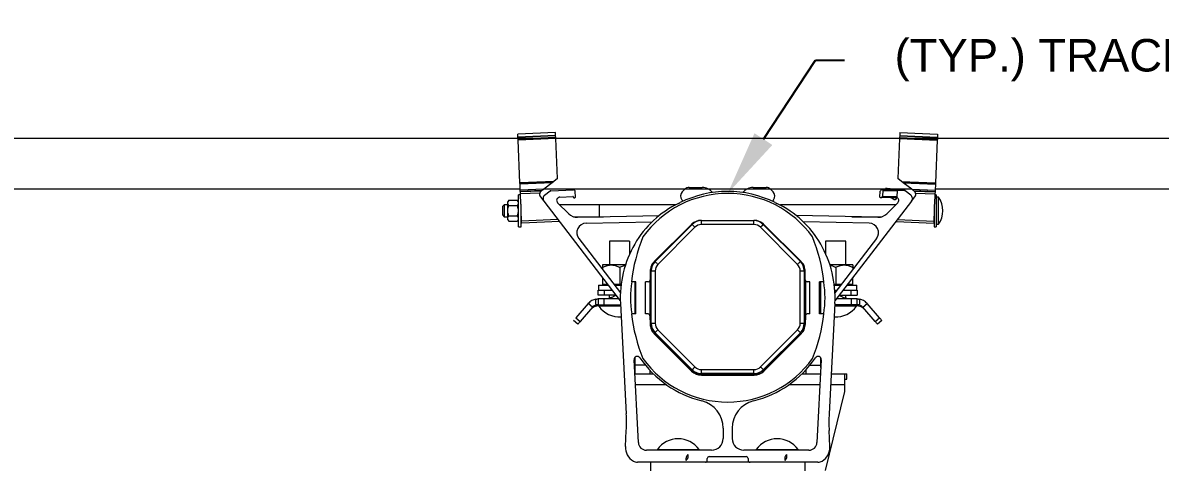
# Model space of a CAD drawing. Header units: feet. Extents: x -17 to 1389, y -162 to 787.
# Drawn here: x 342.73 to 377.71, y 496.25 to 509.77 of the extents above; entities that cross this region are included whole.
import ezdxf
from ezdxf import colors
from ezdxf.entities.mleader import LeaderData, LeaderLine
from ezdxf.math import Vec2, Vec3

# ---------------------------------------------------------------- set-up
doc = ezdxf.new("R2010")
doc.units = ezdxf.units.FT
doc.header["$MEASUREMENT"] = 0
doc.layers.add('ATI CENTER SUPPORT', color=7, linetype='Continuous')
doc.layers.add('G-ANNO-TEXT', color=1, linetype='Continuous')
doc.styles.add('NEI-A', font='arial.ttf')

msp = doc.modelspace()

# ---------------------------------------------------------------- linework, layer by layer
at = {"layer": 'ATI CENTER SUPPORT', "color": 8, "linetype": 'Continuous', "lineweight": 15}
for p, q in [((358.82945, 506.20575), (326.39127, 506.20575)), ((359.11598, 506.39508), (357.95688, 506.34447)), ((357.96102, 506.24965), (357.95688, 506.34447)), ((359.12012, 506.30026), (357.96102, 506.24965)), ((357.96151, 506.23845), (357.96102, 506.24965)), ((359.1206, 506.28905), (357.96151, 506.23845)), ((357.96366, 506.18912), (357.96151, 506.23845)), ((359.12276, 506.23973), (357.96366, 506.18912)), ((357.96501, 506.1583), (357.96366, 506.18912)), ((359.1241, 506.20891), (357.96501, 506.1583)), ((358.02242, 504.84339), (357.96501, 506.1583)), ((359.12012, 506.30026), (359.11598, 506.39508)), ((369.7038, 506.20575), (359.11652, 506.20575)), ((359.1206, 506.28905), (359.12012, 506.30026)), ((359.12276, 506.23973), (359.1206, 506.28905)), ((359.17802, 504.97402), (359.1241, 506.20891)), ((369.69622, 506.20891), (369.6423, 504.97402)), ((369.69622, 506.20891), (370.85531, 506.1583)), ((369.69972, 506.28905), (369.69757, 506.23973)), ((369.69757, 506.23973), (370.85666, 506.18912)), ((369.70021, 506.30026), (369.69972, 506.28905)), ((369.69972, 506.28905), (370.85881, 506.23845)), ((369.70435, 506.39508), (369.70021, 506.30026)), ((369.70021, 506.30026), (370.8593, 506.24965)), ((369.70435, 506.39508), (370.86344, 506.34447)), ((402.42905, 506.20575), (369.99088, 506.20575)), ((370.85531, 506.1583), (370.7979, 504.84339)), ((370.85666, 506.18912), (370.85531, 506.1583)), ((370.85881, 506.23845), (370.85666, 506.18912)), ((370.8593, 506.24965), (370.85881, 506.23845)), ((370.86344, 506.34447), (370.8593, 506.24965)), ((359.06723, 504.88901), (358.02242, 504.84339)), ((358.02328, 504.82366), (358.02242, 504.84339)), ((359.03991, 504.86805), (358.02328, 504.82366)), ((358.02414, 504.80393), (358.02328, 504.82366)), ((359.0126, 504.84709), (358.02414, 504.80393)), ((358.03235, 504.61592), (358.02414, 504.80393)), ((359.0126, 504.84709), (358.7523, 504.64735)), ((359.03991, 504.86805), (359.0126, 504.84709)), ((359.06723, 504.88901), (359.03991, 504.86805)), ((359.17802, 504.97402), (359.06723, 504.88901)), ((369.7531, 504.88901), (369.6423, 504.97402)), ((369.7531, 504.88901), (370.7979, 504.84339)), ((369.78041, 504.86805), (369.7531, 504.88901)), ((369.78041, 504.86805), (370.79704, 504.82366)), ((369.80773, 504.84709), (369.78041, 504.86805)), ((369.80773, 504.84709), (370.79618, 504.80393)), ((370.06803, 504.64735), (369.80773, 504.84709)), ((370.79618, 504.80393), (370.78797, 504.61592)), ((370.79704, 504.82366), (370.79618, 504.80393)), ((370.7979, 504.84339), (370.79704, 504.82366)), ((358.02311, 504.65079), (326.39127, 504.65079)), ((358.0383, 504.47974), (357.9779, 504.47974)), ((357.9779, 503.49233), (357.9779, 504.47974)), ((358.7523, 504.64735), (358.03235, 504.61592)), ((358.03404, 504.57715), (358.03235, 504.61592)), ((358.69862, 504.60617), (358.03404, 504.57715)), ((358.03464, 504.56345), (358.03404, 504.57715)), ((358.67966, 504.59161), (358.03464, 504.56345)), ((358.03733, 504.50191), (358.03464, 504.56345)), ((358.63213, 504.52788), (358.03733, 504.50191)), ((358.05121, 504.1841), (358.03733, 504.50191)), ((358.65155, 504.41448), (358.7581, 504.27562)), ((358.69862, 504.60617), (358.67966, 504.59161)), ((358.7326, 504.3681), (358.7326, 504.35076)), ((370.06347, 504.65079), (358.75677, 504.65079)), ((358.78089, 504.46602), (358.94806, 504.5943)), ((358.97003, 504.6023), (359.66848, 504.63279)), ((359.23754, 504.4012), (359.23225, 504.40027)), ((359.24496, 504.40181), (359.65141, 504.41955)), ((359.66687, 504.40476), (359.66687, 504.40111)), ((359.68232, 504.38631), (359.71372, 504.38768)), ((359.72787, 504.40312), (359.72, 504.58347)), ((363.0153, 504.56866), (363.0958, 504.64916)), ((363.22671, 504.70338), (363.62879, 504.70338)), ((365.19153, 504.70338), (365.59362, 504.70338)), ((365.72453, 504.64916), (365.80503, 504.56866)), ((369.09245, 504.40312), (369.10033, 504.58347)), ((369.138, 504.38631), (369.1066, 504.38768)), ((369.17818, 504.63164), (369.15185, 504.63279)), ((369.15346, 504.40476), (369.15346, 504.40111)), ((369.16972, 504.43805), (369.16838, 504.40722)), ((369.16838, 504.40722), (369.61229, 504.38784)), ((369.17737, 504.61315), (369.16972, 504.43805)), ((369.16972, 504.43805), (369.61363, 504.41867)), ((369.17871, 504.64398), (369.17737, 504.61315)), ((369.17737, 504.61315), (369.62128, 504.59376)), ((369.17871, 504.64398), (369.62262, 504.62459)), ((369.26514, 504.66888), (369.26441, 504.66453)), ((369.30819, 504.63832), (369.30925, 504.66258)), ((369.30944, 504.66695), (369.30925, 504.66258)), ((369.30925, 504.66258), (369.40173, 504.65854)), ((369.40192, 504.66292), (369.30944, 504.66695)), ((369.40173, 504.65854), (369.40067, 504.63428)), ((369.40192, 504.66292), (369.40173, 504.65854)), ((369.40192, 504.66292), (369.44622, 504.66098)), ((369.43589, 504.39035), (369.43619, 504.39009)), ((369.43619, 504.39009), (369.60669, 504.38264)), ((369.43619, 504.39009), (369.49595, 504.35149)), ((369.44656, 504.65658), (369.44622, 504.66098)), ((369.5946, 504.34718), (369.60669, 504.38264)), ((369.60115, 504.35563), (369.61213, 504.38785)), ((369.60424, 504.65408), (369.60351, 504.64973)), ((369.64834, 504.64777), (369.60351, 504.64973)), ((369.60669, 504.38264), (369.60665, 504.3829)), ((369.60669, 504.38264), (369.61077, 504.38791)), ((369.61363, 504.41867), (369.61229, 504.38784)), ((369.61231, 504.38837), (369.61324, 504.39109)), ((369.61238, 504.38999), (369.61324, 504.39109)), ((369.62128, 504.59376), (369.61363, 504.41867)), ((369.62262, 504.62459), (369.62128, 504.59376)), ((369.77005, 504.6058), (369.62208, 504.61226)), ((369.85029, 504.6023), (369.62208, 504.61226)), ((369.77059, 504.61813), (369.62262, 504.62459)), ((369.64834, 504.64777), (369.64728, 504.62352)), ((369.64853, 504.65215), (369.64834, 504.64777)), ((369.64834, 504.64777), (369.74082, 504.64373)), ((369.64853, 504.65215), (369.74102, 504.64811)), ((369.73977, 504.61948), (369.74082, 504.64373)), ((369.74102, 504.64811), (369.74082, 504.64373)), ((369.77005, 504.6058), (369.77059, 504.61813)), ((369.78566, 504.64177), (369.78531, 504.64617)), ((369.8687, 504.60149), (369.86924, 504.61383)), ((370.03944, 504.46602), (369.87226, 504.5943)), ((370.06222, 504.27562), (370.16877, 504.41448)), ((370.06803, 504.64735), (370.78797, 504.61592)), ((370.08773, 504.3681), (370.08773, 504.35076)), ((370.1217, 504.60617), (370.78628, 504.57715)), ((370.14067, 504.59161), (370.1217, 504.60617)), ((370.14599, 504.58754), (370.14067, 504.59161)), ((370.14067, 504.59161), (370.78568, 504.56345)), ((370.1882, 504.52788), (370.783, 504.50191)), ((370.783, 504.50191), (370.76912, 504.1841)), ((370.82218, 504.47974), (370.78203, 504.47974)), ((370.78568, 504.56345), (370.783, 504.50191)), ((370.78628, 504.57715), (370.78568, 504.56345)), ((370.78797, 504.61592), (370.78628, 504.57715)), ((402.42905, 504.65079), (370.79722, 504.65079)), ((370.82218, 504.47974), (370.82218, 503.49233)), ((370.88996, 504.40272), (370.82218, 504.40272)), ((370.88996, 503.56935), (370.88996, 504.40272)), ((357.53853, 504.17117), (357.49225, 504.12489)), ((357.49225, 503.84718), (357.49225, 504.12489)), ((357.64514, 504.17117), (357.53853, 504.17117)), ((357.53853, 504.17117), (357.53853, 503.8009)), ((357.68217, 504.30642), (357.64514, 504.26349)), ((357.64514, 503.70858), (357.64514, 504.26349)), ((357.68217, 504.30642), (357.94087, 504.30642)), ((357.68217, 504.14623), (357.94087, 504.14623)), ((357.9779, 504.26349), (357.94087, 504.30642)), ((358.05985, 503.49233), (358.05985, 504.1841)), ((358.7581, 504.27562), (361.10885, 501.21207)), ((359.17958, 504.23321), (359.52098, 503.89181)), ((362.81391, 504.17117), (359.24162, 504.17117)), ((360.45446, 504.17117), (360.45446, 503.8009)), ((363.03732, 504.27817), (363.00252, 504.321)), ((365.81781, 504.321), (365.78301, 504.27817)), ((369.57871, 504.17117), (366.03856, 504.17117)), ((370.06222, 504.27562), (367.70964, 501.20967)), ((369.64074, 504.23321), (369.29934, 503.89181)), ((369.59061, 504.33971), (369.59716, 504.34816)), ((369.60115, 504.35563), (369.5946, 504.34718)), ((369.59716, 504.34816), (369.60115, 504.35563)), ((370.76047, 504.17858), (370.76047, 503.49233)), ((357.49225, 503.84718), (357.53853, 503.8009)), ((357.53853, 503.8009), (357.64514, 503.8009)), ((357.64514, 503.70858), (357.68217, 503.66565)), ((357.68217, 503.82584), (357.94087, 503.82584)), ((357.68217, 503.66565), (357.94087, 503.66565)), ((357.94087, 503.66565), (357.9779, 503.70858)), ((358.07384, 503.66573), (358.05985, 503.98603)), ((358.05985, 503.8009), (358.06794, 503.8009)), ((359.18873, 503.71441), (358.07384, 503.66573)), ((358.07653, 503.60408), (358.07384, 503.66573)), ((359.67019, 503.8009), (360.59072, 503.8009)), ((359.79089, 503.78344), (362.30593, 503.83832)), ((363.60015, 503.69031), (365.22018, 503.69031)), ((363.60424, 503.55915), (363.60424, 503.68371)), ((363.60424, 503.68371), (365.21609, 503.68371)), ((363.60424, 503.68255), (365.21609, 503.68255)), ((365.21609, 503.55915), (365.21609, 503.68371)), ((365.29988, 503.68241), (365.30181, 503.68241)), ((369.02944, 503.78344), (366.5144, 503.83832)), ((368.22961, 503.8009), (369.15013, 503.8009)), ((369.63159, 503.71441), (370.74649, 503.66573)), ((370.74649, 503.66573), (370.7438, 503.60408)), ((370.76047, 503.98603), (370.74649, 503.66573)), ((370.76047, 503.79349), (370.75206, 503.79349)), ((370.75422, 503.84286), (370.76047, 503.84286)), ((357.9779, 503.49233), (358.05985, 503.49233)), ((359.2346, 503.65464), (358.07653, 503.60408)), ((360.06164, 503.60417), (362.0894, 503.64841)), ((363.29922, 503.56566), (362.15369, 502.42013)), ((362.16765, 502.42591), (363.31319, 503.57145)), ((362.17521, 502.42414), (363.31496, 503.56389)), ((362.17603, 502.42332), (363.31578, 503.56307)), ((363.40304, 503.47581), (362.26329, 502.33606)), ((363.31319, 503.57145), (363.35185, 503.61011)), ((363.31496, 503.56389), (363.31578, 503.56307)), ((363.35185, 503.61011), (363.35169, 503.61026)), ((365.21609, 503.55915), (363.60424, 503.55915)), ((366.55703, 502.33606), (365.41728, 503.47581)), ((365.50536, 503.56389), (365.50454, 503.56307)), ((365.50454, 503.56307), (366.6443, 502.42332)), ((365.50536, 503.56389), (366.64511, 502.42414)), ((365.50714, 503.57145), (366.65268, 502.42591)), ((366.66664, 502.42013), (365.5211, 503.56566)), ((368.75868, 503.60417), (366.73092, 503.64842)), ((369.58573, 503.65464), (370.7438, 503.60408)), ((370.76047, 503.49233), (370.82218, 503.49233)), ((370.82218, 503.56935), (370.88996, 503.56935)), ((359.8331, 503.12769), (361.11179, 501.46126)), ((360.78098, 503.04683), (360.78098, 502.31868)), ((361.39197, 503.04683), (360.78098, 503.04683)), ((361.39811, 502.66193), (361.39811, 503.04683)), ((367.42222, 503.04683), (367.42222, 502.66193)), ((368.03934, 503.04683), (367.42222, 503.04683)), ((368.98723, 503.12769), (367.70911, 501.46201)), ((368.03934, 502.31868), (368.03934, 503.04683)), ((361.26639, 502.31868), (360.56524, 502.31868)), ((362.09442, 502.35268), (362.16765, 502.42591)), ((362.12703, 502.39087), (362.12677, 502.39061)), ((362.17521, 502.42414), (362.17603, 502.42332)), ((366.64511, 502.42414), (366.6443, 502.42332)), ((366.69356, 502.39061), (366.6933, 502.39087)), ((368.25509, 502.31868), (367.55393, 502.31868)), ((360.56524, 502.24463), (360.56524, 502.17355)), ((360.56524, 501.92052), (360.56524, 501.69563)), ((362.02904, 502.1192), (362.02904, 501.86142)), ((362.04879, 500.51892), (362.04879, 502.13895)), ((362.05539, 500.52301), (362.05539, 502.13486)), ((362.05539, 502.13486), (362.17995, 502.13486)), ((362.05655, 500.52301), (362.05655, 502.13486)), ((362.17995, 502.13486), (362.17995, 500.52301)), ((366.64037, 500.52301), (366.64037, 502.13486)), ((366.64037, 502.13486), (366.76494, 502.13486)), ((366.76378, 502.13486), (366.76378, 500.52301)), ((366.76494, 502.13486), (366.76494, 500.52301)), ((366.77154, 502.13895), (366.77154, 500.51892)), ((366.79129, 501.86142), (366.79129, 502.1192)), ((367.73078, 502.24463), (367.73078, 501.72624)), ((368.25509, 502.24463), (368.25509, 502.17355)), ((368.25509, 501.69563), (368.25509, 501.92052)), ((360.44132, 501.69563), (360.44132, 501.54752)), ((360.44132, 501.69563), (360.7378, 501.69563)), ((360.56524, 501.72624), (360.71431, 501.72624)), ((360.90847, 501.72624), (361.13473, 501.72624)), ((360.93195, 501.69563), (361.13098, 501.69563)), ((361.58372, 501.80289), (361.44934, 501.80289)), ((361.55545, 501.80289), (361.55545, 500.81549)), ((361.58372, 500.81549), (361.58372, 501.80289)), ((361.96741, 501.80289), (361.87994, 501.80289)), ((361.87994, 500.81549), (361.87994, 501.80289)), ((362.02163, 500.70381), (362.02163, 501.83514)), ((366.79869, 501.83514), (366.79869, 500.70381)), ((366.94038, 501.80289), (366.85292, 501.80289)), ((366.94038, 500.81549), (366.94038, 501.80289)), ((367.2366, 500.81549), (367.2366, 501.80289)), ((367.37099, 501.80289), (367.2366, 501.80289)), ((367.27647, 500.81549), (367.27647, 501.80289)), ((367.68559, 501.72624), (367.91186, 501.72624)), ((367.68934, 501.69563), (367.88837, 501.69563)), ((368.08253, 501.69563), (368.37901, 501.69563)), ((368.10601, 501.72624), (368.25509, 501.72624)), ((368.37901, 501.54752), (368.37901, 501.69563)), ((360.43, 501.38519), (360.43, 501.54752)), ((360.43, 501.54752), (360.85145, 501.54752)), ((360.97601, 501.38519), (360.43, 501.38519)), ((360.43, 501.27287), (360.43, 501.09612)), ((361.0622, 501.27287), (360.43, 501.27287)), ((360.61078, 501.54752), (360.61078, 501.38519)), ((360.61078, 501.09612), (360.61078, 501.27287)), ((360.77844, 501.31881), (360.77844, 501.27287)), ((360.84755, 501.27287), (360.84755, 501.31881)), ((367.70342, 501.54752), (367.77472, 501.54752)), ((368.39032, 501.27287), (367.75813, 501.27287)), ((367.84432, 501.38519), (368.39032, 501.38519)), ((367.96888, 501.54752), (368.39032, 501.54752)), ((367.97269, 501.27287), (367.97269, 501.31881)), ((368.04181, 501.31881), (368.04181, 501.27287)), ((368.20955, 501.38519), (368.20955, 501.54752)), ((368.20955, 501.27287), (368.20955, 501.09612)), ((368.39032, 501.54752), (368.39032, 501.38519)), ((368.39032, 501.09612), (368.39032, 501.27287)), ((360.12447, 501.13363), (359.74061, 500.69205)), ((360.25786, 501.01767), (359.874, 500.57609)), ((360.25786, 501.01767), (360.12447, 501.13363)), ((360.43, 501.09612), (361.11492, 501.09612)), ((360.44773, 501.07202), (360.44773, 501.04793)), ((361.11619, 501.07202), (360.44773, 501.07202)), ((361.11745, 501.04793), (360.44773, 501.04793)), ((361.11281, 501.13638), (361.29073, 497.74159)), ((367.70751, 501.13638), (367.5296, 497.74159)), ((368.37259, 501.04793), (367.70288, 501.04793)), ((368.37259, 501.07202), (367.70414, 501.07202)), ((368.39032, 501.09612), (367.7054, 501.09612)), ((368.37259, 501.04793), (368.37259, 501.07202)), ((368.56247, 501.01767), (368.69586, 501.13363)), ((368.94632, 500.57609), (368.56247, 501.01767)), ((369.07972, 500.69205), (368.69586, 501.13363)), ((359.80507, 500.49679), (359.67167, 500.61275)), ((359.74061, 500.69205), (359.874, 500.57609)), ((361.58372, 500.81549), (361.44934, 500.81549)), ((361.96741, 500.81549), (361.87994, 500.81549)), ((362.01979, 500.75663), (362.0293, 500.48432)), ((362.05539, 500.52301), (362.17995, 500.52301)), ((366.64037, 500.52301), (366.76494, 500.52301)), ((366.80054, 500.75663), (366.79103, 500.48432)), ((366.94038, 500.81549), (366.85292, 500.81549)), ((367.37099, 500.81549), (367.2366, 500.81549)), ((368.94632, 500.57609), (369.07972, 500.69205)), ((369.14865, 500.61275), (369.01526, 500.49679)), ((362.12703, 500.22751), (362.12677, 500.22777)), ((362.15369, 500.19825), (363.29922, 499.05271)), ((363.31319, 499.08642), (362.16765, 500.23196)), ((362.17521, 500.23373), (362.17603, 500.23455)), ((363.31496, 499.09398), (362.17521, 500.23373)), ((363.31578, 499.0948), (362.17603, 500.23455)), ((362.26329, 500.32181), (363.40304, 499.18206)), ((365.41728, 499.18206), (366.55703, 500.32181)), ((366.6443, 500.23455), (365.50454, 499.0948)), ((366.64511, 500.23373), (365.50536, 499.09398)), ((366.65268, 500.23196), (365.50714, 499.08642)), ((365.5211, 499.05271), (366.66664, 500.19825)), ((366.64511, 500.23373), (366.6443, 500.23455)), ((366.69356, 500.22777), (366.6933, 500.22751)), ((361.55545, 499.46987), (361.55545, 498.96756)), ((361.66482, 496.85296), (361.53134, 499.3999)), ((361.87752, 499.2391), (361.55545, 499.2391)), ((366.94281, 499.2391), (367.27647, 499.2391)), ((367.28898, 499.3999), (367.1555, 496.85296)), ((367.27647, 499.1611), (367.27647, 499.45342)), ((361.554, 498.96756), (362.12623, 498.96756)), ((362.02151, 498.96756), (362.02151, 499.07448)), ((363.31496, 499.09398), (363.31578, 499.0948)), ((363.4211, 498.96756), (365.39922, 498.96756)), ((363.60015, 498.92806), (365.22018, 498.92806)), ((363.60424, 499.09873), (365.21609, 499.09873)), ((363.60424, 498.97416), (363.60424, 499.09873)), ((365.21609, 498.97532), (363.60424, 498.97532)), ((365.21609, 498.97416), (363.60424, 498.97416)), ((365.21609, 498.97416), (365.21609, 499.09873)), ((365.50536, 499.09398), (365.50454, 499.0948)), ((366.69409, 498.96756), (367.26632, 498.96756)), ((366.81041, 499.08694), (366.81041, 498.96756)), ((367.59385, 498.96756), (368.07774, 498.96756)), ((368.01603, 498.42201), (368.01603, 498.96756)), ((368.01603, 498.80563), (368.07774, 498.80563)), ((368.07774, 498.80563), (368.07774, 498.96756)), ((361.57098, 498.64369), (362.51419, 498.64369)), ((366.30613, 498.64369), (367.24935, 498.64369)), ((367.42188, 495.99626), (368.01603, 498.42201)), ((367.57688, 498.64369), (368.01603, 498.64369)), ((361.26501, 496.73497), (361.2907, 497.22441)), ((364.27193, 497.29748), (364.27193, 496.97943)), ((364.5484, 497.29748), (364.5484, 496.97943)), ((367.55531, 496.73497), (367.52962, 497.22441)), ((363.91152, 496.61902), (361.91134, 496.61902)), ((362.24711, 496.64311), (362.24711, 496.61902)), ((362.24711, 496.64311), (363.53074, 496.64311)), ((363.17971, 496.3894), (363.12151, 496.30712)), ((363.17971, 496.48956), (363.17971, 496.3894)), ((363.53074, 496.61902), (363.53074, 496.64311)), ((363.78376, 496.30923), (363.78376, 496.36107)), ((363.84424, 496.42154), (364.97609, 496.42154)), ((366.90899, 496.61902), (364.9088, 496.61902)), ((365.03656, 496.36107), (365.03656, 496.30923)), ((365.28959, 496.64311), (365.28959, 496.61902)), ((365.28959, 496.64311), (366.57321, 496.64311)), ((366.22219, 496.3894), (366.16398, 496.30712)), ((366.22219, 496.48956), (366.22219, 496.3894)), ((366.57321, 496.61902), (366.57321, 496.64311)), ((367.18621, 496.24875), (361.63411, 496.24875)), ((362.03401, 496.24875), (362.03401, 495.87847)), ((366.78631, 496.24875), (366.78631, 495.87847))]:
    msp.add_line(p, q, dxfattribs=at)
at = {"layer": 'ATI CENTER SUPPORT', "color": 8, "linetype": 'Continuous', "lineweight": 15, "flags": 128}
for points in [[(359.1241, 506.20891), (359.12384, 506.21492), (359.12359, 506.2207), (359.12336, 506.22603), (359.12315, 506.2307), (359.12299, 506.23454), (359.12286, 506.23738), (359.12278, 506.23914), (359.12276, 506.23973)], [(369.69757, 506.23973), (369.69754, 506.23914), (369.69746, 506.23738), (369.69734, 506.23454), (369.69717, 506.2307), (369.69697, 506.22603), (369.69674, 506.2207), (369.69648, 506.21492), (369.69622, 506.20891)], [(358.67966, 504.59161), (358.67873, 504.59091), (358.67695, 504.58954), (358.67434, 504.58754)], [(358.7523, 504.64735), (358.74219, 504.6396), (358.73245, 504.63213), (358.72341, 504.62519), (358.71541, 504.61905), (358.70871, 504.61391), (358.70357, 504.60997), (358.70017, 504.60736), (358.69862, 504.60617)], [(369.26441, 504.66453), (369.26782, 504.66438), (369.27754, 504.66396), (369.29209, 504.66332), (369.30925, 504.66258)], [(369.30944, 504.66695), (369.29249, 504.66769), (369.27811, 504.66832), (369.26851, 504.66874), (369.26514, 504.66888)], [(369.40173, 504.65854), (369.41889, 504.65779), (369.43343, 504.65715), (369.44315, 504.65673), (369.44656, 504.65658)], [(369.60424, 504.65408), (369.60761, 504.65393), (369.61721, 504.65351), (369.63158, 504.65289), (369.64853, 504.65215)], [(369.74082, 504.64373), (369.75798, 504.64298), (369.77253, 504.64235), (369.78225, 504.64192), (369.78566, 504.64177)], [(369.74102, 504.64811), (369.75797, 504.64737), (369.77234, 504.64674), (369.78194, 504.64632), (369.78531, 504.64617)], [(369.77059, 504.61813), (369.78984, 504.61729), (369.80834, 504.61649), (369.8254, 504.61574), (369.84035, 504.61509), (369.85261, 504.61455), (369.86173, 504.61415), (369.86734, 504.61391), (369.86924, 504.61383)], [(370.1217, 504.60617), (370.12016, 504.60736), (370.11675, 504.60997), (370.11161, 504.61391), (370.10492, 504.61905), (370.09691, 504.62519), (370.08788, 504.63213), (370.07813, 504.6396), (370.06803, 504.64735)], [(363.40304, 503.47581), (363.3862, 503.49265), (363.36999, 503.50885), (363.35503, 503.52382), (363.33101, 503.54784), (363.32285, 503.55599), (363.31771, 503.56114), (363.31578, 503.56307)], [(365.41728, 503.47581), (365.43412, 503.49265), (365.45033, 503.50885), (365.46529, 503.52382), (365.48932, 503.54784), (365.49747, 503.55599), (365.50261, 503.56114), (365.50454, 503.56307)], [(362.26329, 502.33606), (362.24645, 502.3529), (362.23024, 502.3691), (362.21528, 502.38407), (362.20212, 502.39723), (362.19126, 502.40809), (362.1831, 502.41624), (362.17796, 502.42138), (362.17603, 502.42332)], [(366.55703, 502.33606), (366.57387, 502.3529), (366.59008, 502.3691), (366.60505, 502.38407), (366.61821, 502.39723), (366.62907, 502.40809), (366.63722, 502.41624), (366.64236, 502.42138), (366.6443, 502.42332)], [(359.874, 500.57609), (359.85888, 500.5587), (359.84527, 500.54304), (359.83338, 500.52936), (359.8234, 500.51788), (359.81547, 500.50876), (359.80972, 500.50215), (359.80623, 500.49813), (359.80507, 500.49679)], [(369.01526, 500.49679), (369.01409, 500.49813), (369.01061, 500.50215), (369.00486, 500.50876), (368.99693, 500.51788), (368.98694, 500.52936), (368.97506, 500.54304), (368.96145, 500.5587), (368.94632, 500.57609)], [(369.07972, 500.69205), (369.09484, 500.67465), (369.10845, 500.65899), (369.12034, 500.64532), (369.13032, 500.63384), (369.13825, 500.62472), (369.144, 500.6181), (369.14748, 500.61409), (369.14865, 500.61275)], [(362.17603, 500.23455), (362.17796, 500.23649), (362.1831, 500.24163), (362.19126, 500.24978), (362.20212, 500.26064), (362.21528, 500.2738), (362.23024, 500.28877), (362.24645, 500.30497), (362.26329, 500.32181)], [(366.6443, 500.23455), (366.64236, 500.23649), (366.63722, 500.24163), (366.62907, 500.24978), (366.61821, 500.26064), (366.60505, 500.2738), (366.59008, 500.28877), (366.57387, 500.30497), (366.55703, 500.32181)], [(363.31578, 499.0948), (363.31771, 499.09674), (363.32285, 499.10188), (363.35503, 499.13405), (363.36999, 499.14902), (363.3862, 499.16522), (363.40304, 499.18206)], [(365.50454, 499.0948), (365.50261, 499.09674), (365.49747, 499.10188), (365.46529, 499.13405), (365.45033, 499.14902), (365.43412, 499.16522), (365.41728, 499.18206)]]:
    msp.add_lwpolyline(points, dxfattribs=at)
at = {"layer": 'ATI CENTER SUPPORT', "color": 8, "linetype": 'Continuous', "lineweight": 15}
msp.add_lwpolyline([(361.08955, 502.24463), (361.08955, 501.72624)], dxfattribs=at)
for centre, radius, start, end in [((358.74947, 504.48961), 0.12343, 161.941164, 217.5), ((358.85602, 504.3681), 0.12343, 127.5, 180), ((358.97173, 504.56346), 0.03887, 92.5, 127.5), ((359.2494, 504.30303), 0.09874, 100, 225), ((359.24927, 504.30316), 0.09874, 92.5, 96.820454), ((359.65205, 504.40476), 0.01481, 0, 92.5), ((359.68168, 504.40111), 0.01481, 180, 272.5), ((359.67063, 504.58347), 0.04937, 0, 92.5), ((359.71308, 504.40248), 0.01481, 272.5, 2.5), ((364.41016, 501.30919), 3.20906, 35.66106, 144.33894), ((364.41016, 501.30919), 3.27102, 63.542231, 116.457769), ((363.14621, 504.43775), 0.18514, 135, 219.092931), ((363.22671, 504.51825), 0.18514, 90, 135), ((363.62879, 504.31435), 0.38904, 36.616696, 90), ((365.19153, 504.31435), 0.38904, 90, 143.383304), ((365.59362, 504.51825), 0.18514, 45, 90), ((365.67412, 504.43775), 0.18514, 320.907069, 45), ((369.10725, 504.40248), 0.01481, 177.5, 267.5), ((369.1497, 504.58347), 0.04937, 87.5, 180), ((369.13865, 504.40111), 0.01481, 267.5, 0), ((369.16827, 504.40476), 0.01481, 87.5, 180), ((369.23714, 504.6691), 0.02765, 267.5, 350.5), ((369.47413, 504.65875), 0.02765, 184.5, 267.5), ((369.57624, 504.65429), 0.02765, 267.5, 350.5), ((369.57092, 504.30303), 0.09874, 315, 65.102047), ((369.81322, 504.64394), 0.02765, 184.5, 267.5), ((369.23389, 490.23655), 14.37897, 87.469666, 87.543091), ((369.8486, 504.56346), 0.03887, 52.5, 87.5), ((369.9643, 504.3681), 0.12343, 0, 52.5), ((370.07085, 504.48961), 0.12343, 322.5, 18.058836), ((370.32788, 503.98603), 0.69969, 323.449734, 36.550221), ((358.85602, 504.35076), 0.12343, 180, 217.5), ((364.25294, 501.39996), 3.12033, 115.744407, 150), ((360.75317, 508.65753), 4.93701, 295.744407, 296.457769), ((368.06715, 508.65753), 4.93701, 243.542231, 244.255593), ((364.56739, 501.39996), 3.12033, 30, 64.255593), ((369.54725, 504.39443), 0.0669, 219.937981, 315.058793), ((369.9643, 504.35076), 0.12343, 322.5, 0), ((359.78281, 504.15363), 0.37028, 225, 271.25), ((363.60015, 503.26474), 0.42557, 90, 135), ((363.60015, 503.28449), 0.40582, 90, 135), ((363.60424, 503.27461), 0.4091, 90, 135), ((363.60424, 503.27461), 0.40794, 90, 135), ((365.21609, 503.27461), 0.4091, 45, 90), ((365.21609, 503.27461), 0.40794, 45, 90), ((365.22018, 503.28449), 0.40582, 45, 90), ((365.22018, 503.26474), 0.42557, 45, 90), ((369.03752, 504.15363), 0.37028, 268.75, 315), ((360.0681, 503.30802), 0.29622, 91.25, 217.5), ((363.60424, 503.27461), 0.28453, 90, 135), ((365.21609, 503.27461), 0.28453, 45, 90), ((368.75222, 503.30802), 0.29622, 322.5, 88.75), ((366.84099, 501.15274), 5.43072, 158.080586, 173.124193), ((361.97933, 501.15274), 5.43072, 6.875807, 21.919414), ((364.41016, 501.30919), 3.30187, 150, 183), ((364.41016, 501.30919), 3.30187, 357, 30), ((362.3496, 502.16778), 0.31513, 135, 175.418529), ((362.45461, 502.13895), 0.40582, 135, 180), ((362.46449, 502.13486), 0.4091, 135, 180), ((362.46449, 502.13486), 0.40794, 135, 180), ((362.45461, 502.1192), 0.42557, 135, 140.331223), ((362.46449, 502.13486), 0.28453, 135, 180), ((366.35584, 502.13486), 0.28453, 0, 45), ((366.35584, 502.13486), 0.40794, 0, 45), ((366.35584, 502.13486), 0.4091, 0, 45), ((366.36572, 502.13895), 0.40582, 0, 45), ((366.36572, 502.1192), 0.42557, 39.668777, 45), ((366.47073, 502.16778), 0.31513, 4.581471, 45), ((362.45461, 502.1192), 0.42557, 170.020935, 180), ((366.36572, 502.1192), 0.42557, 0, 9.979065), ((364.41016, 501.30919), 2.99331, 170.50655, 189.493472), ((361.96741, 501.8646), 0.06171, 270, 357.044145), ((366.85292, 501.8646), 0.06171, 182.955855, 270), ((364.41016, 501.30919), 2.99331, 350.50655, 9.49345), ((360.46528, 500.70091), 0.36435, 92.759656, 139), ((361.08955, 501.50756), 0.78941, 215.607618, 273.276461), ((360.7173, 501.13324), 0.06122, 270, 322.67761), ((367.73078, 501.50756), 0.78941, 267.249098, 324.392382), ((368.10303, 501.13324), 0.06122, 217.32239, 270), ((368.35505, 500.70091), 0.36435, 41, 87.240344), ((366.84099, 501.46564), 5.43072, 186.875807, 201.919414), ((361.95811, 500.75448), 0.06171, 2, 81.337649), ((362.45461, 500.51892), 0.40582, 180, 225), ((362.46449, 500.52301), 0.4091, 180, 225), ((362.46449, 500.52301), 0.40794, 180, 225), ((362.46449, 500.52301), 0.28453, 180, 225), ((366.35584, 500.52301), 0.28453, 315, 0), ((366.35584, 500.52301), 0.40794, 315, 0), ((366.35584, 500.52301), 0.4091, 315, 0), ((366.36572, 500.51892), 0.40582, 315, 0), ((366.86221, 500.75448), 0.06171, 98.662351, 178), ((361.97933, 501.46564), 5.43072, 338.080586, 353.124193), ((362.45461, 500.49917), 0.42557, 182, 189.979065), ((362.3496, 500.4506), 0.31513, 184.581471, 225), ((362.45461, 500.49917), 0.42557, 219.668777, 225), ((366.36572, 500.49917), 0.42557, 315, 320.331223), ((366.47073, 500.4506), 0.31513, 315, 355.418529), ((366.36572, 500.49917), 0.42557, 350.020935, 358), ((361.62995, 499.40506), 0.09874, 34.406621, 183), ((367.19038, 499.40506), 0.09874, 357, 145.593379), ((364.41016, 501.30919), 3.27102, 214.406621, 255.973326), ((364.41016, 501.30919), 3.20906, 215.66106, 324.33894), ((363.60424, 499.38326), 0.28453, 225, 270), ((364.41016, 501.30919), 3.27102, 284.026674, 325.593379), ((365.21609, 499.38326), 0.28453, 270, 315), ((363.60015, 499.35363), 0.42557, 225, 270), ((363.60015, 499.37338), 0.40582, 225, 270), ((363.60424, 499.38326), 0.4091, 225, 270), ((363.60424, 499.38326), 0.40794, 225, 270), ((365.21609, 499.38326), 0.40794, 270, 315), ((365.21609, 499.38326), 0.4091, 270, 315), ((365.22018, 499.37338), 0.40582, 270, 315), ((365.22018, 499.35363), 0.42557, 270, 315), ((363.40795, 497.29748), 0.86398, 0, 75.973326), ((365.41238, 497.29748), 0.86398, 104.026674, 180), ((356.36048, 497.48321), 4.93701, 356.99525, 3), ((372.45985, 497.48321), 4.93701, 177, 183.00475), ((361.75804, 496.70909), 0.4937, 176.99525, 239.866792), ((361.91134, 496.86587), 0.24685, 183, 270), ((362.88893, 496.18349), 0.78941, 35.607618, 144.392382), ((363.91152, 496.97943), 0.3604, 270, 0), ((364.9088, 496.97943), 0.3604, 180, 270), ((365.9314, 496.18349), 0.78941, 35.607618, 144.392382), ((366.90899, 496.86587), 0.24685, 270, 357), ((367.06229, 496.70909), 0.4937, 300.133208, 3.00475), ((363.33983, 496.33798), 0.22049, 136.566238, 188.044705), ((363.84424, 496.36107), 0.06048, 90, 180), ((364.97609, 496.36107), 0.06048, 0, 90), ((366.3823, 496.33797), 0.22049, 136.566391, 188.044282), ((361.63411, 496.4956), 0.24685, 239.866792, 270), ((363.72328, 496.30923), 0.06048, 270, 0), ((365.09704, 496.30923), 0.06048, 180, 270), ((367.18621, 496.4956), 0.24685, 270, 300.133208)]:
    msp.add_arc(centre, radius, start, end, dxfattribs=at)
for centre, start_param, end_param in [((360.7173, 501.13324), 4.71238898, 5.63178671), ((368.10303, 501.13324), 3.79299125, 4.71238898)]:
    msp.add_ellipse(centre, major_axis=(0.13034, 0), ratio=0.46969697, start_param=start_param, end_param=end_param, dxfattribs=at)
for points, knots in [([(358.67434, 504.58754), (358.66985, 504.58385), (358.66089, 504.57651), (358.64644, 504.55886), (358.63703, 504.54171), (358.63326, 504.53107), (358.63213, 504.52788)], [0, 0, 0, 0, 0.30673999, 0.61137812, 0.88335808, 1, 1, 1, 1]), ([(369.41253, 504.39656), (369.41386, 504.39651), (369.41691, 504.39639), (369.42301, 504.39594), (369.43006, 504.39445), (369.43395, 504.39172), (369.43589, 504.39035)], [0, 0, 0, 0, 0.19905173, 0.45745711, 0.72901831, 1, 1, 1, 1]), ([(369.60665, 504.3829), (369.60638, 504.38419), (369.60584, 504.38678), (369.60626, 504.38795), (369.60853, 504.38802), (369.61115, 504.38789), (369.61229, 504.38784)], [0, 0, 0, 0, 0.27102238, 0.54256213, 0.80093579, 1, 1, 1, 1]), ([(369.60818, 504.3879), (369.60804, 504.38738), (369.6076, 504.38568), (369.60704, 504.38404), (369.60665, 504.3829)], [0, 0, 0, 0, 0.30532329, 1, 1, 1, 1]), ([(370.1882, 504.52788), (370.18534, 504.5352), (370.17963, 504.54979), (370.16654, 504.56854), (370.15431, 504.58094), (370.14796, 504.58597), (370.14599, 504.58754)], [0, 0, 0, 0, 0.26942202, 0.53727813, 0.85599061, 1, 1, 1, 1]), ([(357.64514, 504.22632), (357.64655, 504.23752), (357.64941, 504.26032), (357.666, 504.28685), (357.67851, 504.30199), (357.68217, 504.30642)], [0, 0, 0, 0, 0.40573116, 0.82609365, 1, 1, 1, 1]), ([(357.68217, 504.14623), (357.67245, 504.15867), (357.65266, 504.18402), (357.64521, 504.21168), (357.64515, 504.22593), (357.64514, 504.22632)], [0, 0, 0, 0, 0.48399084, 0.98561769, 1, 1, 1, 1]), ([(357.64514, 503.98603), (357.64518, 503.98967), (357.64567, 504.03438), (357.65861, 504.08929), (357.67824, 504.13672), (357.68217, 504.14623)], [0, 0, 0, 0, 0.06604785, 0.81289507, 1, 1, 1, 1]), ([(357.9779, 504.22632), (357.97649, 504.23752), (357.97363, 504.26032), (357.95704, 504.28685), (357.94453, 504.30199), (357.94087, 504.30642)], [0, 0, 0, 0, 0.40573116, 0.82609365, 1, 1, 1, 1]), ([(357.94087, 504.14623), (357.95059, 504.15867), (357.97038, 504.18402), (357.97783, 504.21168), (357.9779, 504.22593), (357.9779, 504.22632)], [0, 0, 0, 0, 0.48399084, 0.98561769, 1, 1, 1, 1]), ([(357.9779, 503.98603), (357.97786, 503.98967), (357.97737, 504.03438), (357.96443, 504.08929), (357.9448, 504.13672), (357.94087, 504.14623)], [0, 0, 0, 0, 0.06604785, 0.81289507, 1, 1, 1, 1]), ([(357.68217, 503.82584), (357.67652, 503.83939), (357.65529, 503.89031), (357.64944, 503.94552), (357.64514, 503.98603)], [0, 0, 0, 0, 0.26616024, 1, 1, 1, 1]), ([(357.64514, 503.74575), (357.64655, 503.75694), (357.64941, 503.77974), (357.666, 503.80629), (357.67851, 503.82142), (357.68217, 503.82584)], [0, 0, 0, 0, 0.40572381, 0.82610462, 1, 1, 1, 1]), ([(357.68217, 503.66565), (357.67245, 503.67809), (357.65266, 503.70342), (357.64521, 503.73116), (357.64515, 503.74535), (357.64514, 503.74575)], [0, 0, 0, 0, 0.48399676, 0.98561973, 1, 1, 1, 1]), ([(357.94087, 503.82584), (357.94652, 503.83939), (357.96775, 503.89031), (357.9736, 503.94552), (357.9779, 503.98603)], [0, 0, 0, 0, 0.26616024, 1, 1, 1, 1]), ([(357.9779, 503.74575), (357.97649, 503.75694), (357.97363, 503.77974), (357.95705, 503.80629), (357.94453, 503.82142), (357.94087, 503.82584)], [0, 0, 0, 0, 0.40572381, 0.82610462, 1, 1, 1, 1]), ([(357.94087, 503.66565), (357.95059, 503.67809), (357.97038, 503.70342), (357.97783, 503.73116), (357.9779, 503.74535), (357.9779, 503.74575)], [0, 0, 0, 0, 0.48399676, 0.98561973, 1, 1, 1, 1]), ([(360.56524, 502.24463), (360.60401, 502.2632), (360.68294, 502.30101), (360.77358, 502.31805), (360.82218, 502.31862), (360.82739, 502.31868)], [0, 0, 0, 0, 0.46298096, 0.94243509, 1, 1, 1, 1]), ([(360.56524, 502.31868), (360.56524, 502.31867), (360.56524, 502.3185), (360.56524, 502.30955), (360.56524, 502.28127), (360.56524, 502.25542), (360.56524, 502.24463)], [0, 0, 0, 0, 0.02585064, 0.3774451, 0.73992947, 1, 1, 1, 1]), ([(360.82739, 502.31868), (360.861, 502.31631), (360.92938, 502.3115), (361.0168, 502.28085), (361.06912, 502.2548), (361.08955, 502.24463)], [0, 0, 0, 0, 0.37067582, 0.75427439, 1, 1, 1, 1]), ([(361.08955, 502.24463), (361.12832, 502.2632), (361.18483, 502.29027), (361.24466, 502.30619), (361.26361, 502.30998)], [0, 0, 0, 0, 0.462980963, 0.674693264, 0.674693264, 0.674693264, 0.674693264]), ([(367.55688, 502.30947), (367.57202, 502.30502), (367.58716, 502.30058), (367.60231, 502.29613), (367.62479, 502.28952), (367.66888, 502.27657), (367.71042, 502.25513), (367.73078, 502.24463)], [-0.343435, -0.343435, -0.343435, -0.343435, 0, 0, 0, 0.50981024, 1, 1, 1, 1]), ([(367.73078, 502.24463), (367.76955, 502.2632), (367.84848, 502.30101), (367.93912, 502.31805), (367.98772, 502.31862), (367.99293, 502.31868)], [0, 0, 0, 0, 0.46298112, 0.94243541, 1, 1, 1, 1]), ([(367.99293, 502.31868), (368.02654, 502.31631), (368.09493, 502.3115), (368.18234, 502.28085), (368.23466, 502.2548), (368.25509, 502.24463)], [0, 0, 0, 0, 0.37067582, 0.75427439, 1, 1, 1, 1]), ([(368.25509, 502.31868), (368.25509, 502.31867), (368.25509, 502.3185), (368.25509, 502.30955), (368.25509, 502.28127), (368.25509, 502.25542), (368.25509, 502.24463)], [0, 0, 0, 0, 0.02585064, 0.3774451, 0.73992947, 1, 1, 1, 1]), ([(360.35128, 501.26514), (360.33188, 501.26036), (360.26762, 501.24451), (360.18789, 501.19941), (360.14014, 501.14988), (360.12447, 501.13363)], [0, 0, 0, 0, 0.225188431, 0.745738122, 1, 1, 1, 1]), ([(360.35128, 501.26514), (360.36164, 501.26694), (360.38236, 501.27053), (360.40776, 501.27241), (360.42491, 501.2729), (360.42983, 501.27287), (360.42999, 501.27287), (360.43, 501.27287)], [0, 0, 0, 0, 0.243005682, 0.486079702, 0.728132033, 0.971393747, 1, 1, 1, 1]), ([(360.36357, 501.08623), (360.36343, 501.08751), (360.36148, 501.10512), (360.35839, 501.1394), (360.35437, 501.19777), (360.35244, 501.2398), (360.35128, 501.26514)], [0, 0, 0, 0, 0.02146497, 0.29667169, 0.57591355, 1, 1, 1, 1]), ([(360.77844, 501.31881), (360.77844, 501.33403), (360.77844, 501.36143), (360.77844, 501.37788), (360.77844, 501.38519)], [0, 0, 0, 0, 0.55563976, 1, 1, 1, 1]), ([(360.84755, 501.31881), (360.84085, 501.31505), (360.82738, 501.30752), (360.80769, 501.30166), (360.79269, 501.30125), (360.78324, 501.30525), (360.77898, 501.31153), (360.77859, 501.31676), (360.77844, 501.31881)], [0, 0, 0, 0, 0.19958131, 0.40054261, 0.57318794, 0.72943625, 0.89402631, 1, 1, 1, 1]), ([(360.98089, 501.37872), (360.96278, 501.37383), (360.91532, 501.361), (360.87345, 501.33493), (360.84755, 501.31881)], [0, 0, 0, 0, 0.38159894, 1, 1, 1, 1]), ([(367.83935, 501.37872), (367.85746, 501.37383), (367.90492, 501.361), (367.9468, 501.33493), (367.97269, 501.31881)], [0, 0, 0, 0, 0.38159894, 1, 1, 1, 1]), ([(367.97269, 501.31881), (367.9794, 501.31505), (367.99286, 501.30752), (368.01256, 501.30166), (368.02755, 501.30125), (368.03701, 501.30525), (368.04126, 501.31153), (368.04166, 501.31676), (368.04181, 501.31881)], [0, 0, 0, 0, 0.19958131, 0.40054261, 0.57318794, 0.72943625, 0.89402631, 1, 1, 1, 1]), ([(368.04181, 501.31881), (368.04181, 501.33403), (368.04181, 501.36143), (368.04181, 501.37788), (368.04181, 501.38519)], [0, 0, 0, 0, 0.55563976, 1, 1, 1, 1]), ([(368.39032, 501.27287), (368.3914, 501.27288), (368.39355, 501.2729), (368.41034, 501.27252), (368.43572, 501.27081), (368.45757, 501.26709), (368.46904, 501.26514)], [0, 0, 0, 0, 0.24377902, 0.48756483, 0.73108616, 1, 1, 1, 1]), ([(368.46904, 501.26514), (368.46832, 501.24897), (368.4672, 501.22362), (368.46481, 501.18163), (368.46195, 501.13811), (368.45852, 501.10387), (368.45676, 501.08623)], [0, 0, 0, 0, 0.27065418, 0.42409109, 0.70333229, 1, 1, 1, 1]), ([(368.69586, 501.13363), (368.662, 501.16621), (368.59705, 501.22873), (368.51049, 501.25335), (368.46904, 501.26514)], [0, 0, 0, 0, 0.52125024, 1, 1, 1, 1]), ([(360.36357, 501.08623), (360.3574, 501.08417), (360.32557, 501.07352), (360.28842, 501.05035), (360.2639, 501.02413), (360.25786, 501.01767)], [0, 0, 0, 0, 0.15347569, 0.79152479, 1, 1, 1, 1]), ([(360.43, 501.09612), (360.42892, 501.09614), (360.42675, 501.09618), (360.40984, 501.09551), (360.38753, 501.09273), (360.37066, 501.08816), (360.36357, 501.08623)], [0, 0, 0, 0, 0.26869421, 0.53739028, 0.80563328, 1, 1, 1, 1]), ([(368.45676, 501.08623), (368.44703, 501.08875), (368.42758, 501.09379), (368.40518, 501.09582), (368.39232, 501.09615), (368.39092, 501.09613), (368.39032, 501.09612)], [0, 0, 0, 0, 0.26730866, 0.53469769, 0.80100908, 1, 1, 1, 1]), ([(368.56247, 501.01767), (368.54116, 501.03781), (368.50985, 501.0674), (368.46962, 501.08167), (368.45676, 501.08623)], [0, 0, 0, 0, 0.68020556, 1, 1, 1, 1])]:
    msp.add_open_spline(points, degree=3, knots=knots, dxfattribs=at)

# ---------------------------------------------------------------- next in the draw order: leaders
at = {"layer": 'G-ANNO-TEXT'}
ml = msp.add_multileader_mtext('Standard', dxfattribs=at)
ml.set_content('(TYP.) TRACKER TORQUE TUBE', color=256, style='NEI-A')
ml.set_leader_properties()
ml.build(insert=Vec2(0, 0))
ml.multileader.update_dxf_attribs({"dogleg_length": 0.89968, "arrow_head_size": 2})
ctx = ml.context
ctx.base_point, ctx.char_height, ctx.arrow_head_size, ctx.landing_gap_size, ctx.plane_origin = Vec3(368.00668, 508.62161), 1, 2, 1.53573, Vec3(276.7718, 432.50098)
notes = []
notes.append((ctx, [(0, (1, 1, 0), (367.107, 508.62161), (1, 0), 0.89968, [(0, [(364.41016, 504.51825)], 0, [])])]))
ctx.mtext.insert, ctx.mtext.width, ctx.mtext.flow_direction = Vec3(369.54241, 509.26861), 23.5776829, 5
ctx.mtext.has_bg_fill, ctx.mtext.bg_color, ctx.mtext.bg_scale_factor, ctx.mtext.bg_transparency, ctx.mtext.use_window_bg_color = 1, -1073741824, 1.5, 0, 1
for ctx, leaders in notes:
    for number, flags, end, landing, length, lines in leaders:
        leader = LeaderData()
        leader.index, (leader.has_last_leader_line, leader.has_dogleg_vector, leader.attachment_direction) = number, flags
        leader.last_leader_point, leader.dogleg_vector, leader.dogleg_length = Vec3(end), Vec3(landing), length
        for number, points, colour, breaks in lines:
            line = LeaderLine()
            line.index, line.vertices, line.color, line.breaks = number, Vec3.list(points), colors.encode_raw_color(colour), breaks
            leader.lines.append(line)
        ctx.leaders.append(leader)

doc.saveas('drawing.dxf')
